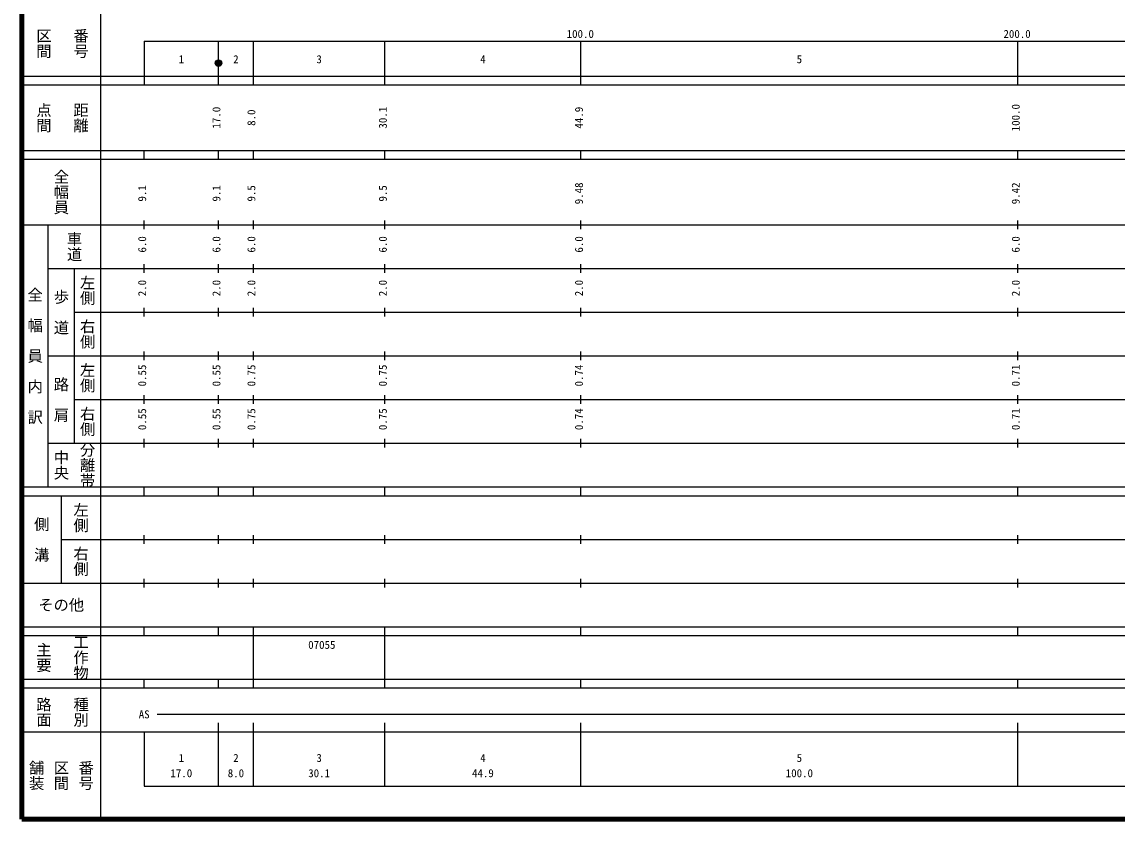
# Model space of a CAD drawing. Units: millimetres on the paper, enlarged 1000 times. Extents: x 40000 to 680000, y 20000 to 380000.
# Drawn here: x 40000 to 290746, y 20000 to 202409 of the extents above; entities that cross this region are included whole.
import ezdxf
from ezdxf.enums import TextEntityAlignment as Align

# ---------------------------------------------------------------- set-up
doc = ezdxf.new("R2010")
doc.units = ezdxf.units.MM
doc.header["$LTSCALE"] = 1000
doc.header["$PDMODE"] = 32
doc.header["$PDSIZE"] = 500
doc.layers.add('M-TTL', color=2, linetype='Continuous', lineweight=140)
doc.layers.add('M-TTL-BAND', color=7, linetype='Continuous', lineweight=25)
doc.styles.add('@ＭＳ ゴシック', font='')
doc.styles.add('ＭＳ ゴシック', font='')
doc.styles.get('@ＭＳ ゴシック').set_extended_font_data('@MS Gothic')
doc.styles.get('ＭＳ ゴシック').set_extended_font_data('MS Gothic')

msp = doc.modelspace()

# ---------------------------------------------------------------- linework, layer by layer
at = {"layer": 'M-TTL'}
for p, q in [((40000, 380000), (40000, 20000)), ((40000, 20000), (680000, 20000))]:
    msp.add_line(p, q, dxfattribs=at)
at = {"layer": 'M-TTL-BAND'}
for p, q in [((58000, 370000), (58000, 20000)), ((68000, 198000), (579000, 198000)), ((68000, 198000), (68000, 188000)), ((85000, 188000), (85000, 198000)), ((93000, 188000), (93000, 198000)), ((123100, 188000), (123100, 198000)), ((168000, 188000), (168000, 198000)), ((268000, 188000), (268000, 198000)), ((40000, 190000), (579000, 190000)), ((40000, 188000), (579000, 188000)), ((40000, 173000), (579000, 173000)), ((40000, 171000), (579000, 171000)), ((68000, 171000), (68000, 173000)), ((85000, 171000), (85000, 173000)), ((93000, 171000), (93000, 173000)), ((123100, 171000), (123100, 173000)), ((168000, 171000), (168000, 173000)), ((268000, 171000), (268000, 173000)), ((40000, 156000), (579000, 156000)), ((46000, 96000), (46000, 156000)), ((68000, 155000), (68000, 157000)), ((85000, 155000), (85000, 157000)), ((93000, 155000), (93000, 157000)), ((123100, 155000), (123100, 157000)), ((168000, 155000), (168000, 157000)), ((268000, 155000), (268000, 157000)), ((46000, 146000), (579000, 146000)), ((52000, 146000), (52000, 106000)), ((68000, 145000), (68000, 147000)), ((85000, 145000), (85000, 147000)), ((93000, 145000), (93000, 147000)), ((123100, 145000), (123100, 147000)), ((168000, 145000), (168000, 147000)), ((268000, 145000), (268000, 147000)), ((52000, 136000), (579000, 136000)), ((68000, 135000), (68000, 137000)), ((85000, 135000), (85000, 137000)), ((93000, 135000), (93000, 137000)), ((123100, 135000), (123100, 137000)), ((168000, 135000), (168000, 137000)), ((268000, 135000), (268000, 137000)), ((46000, 126000), (579000, 126000)), ((68000, 125000), (68000, 127000)), ((85000, 125000), (85000, 127000)), ((93000, 125000), (93000, 127000)), ((123100, 125000), (123100, 127000)), ((168000, 125000), (168000, 127000)), ((268000, 125000), (268000, 127000)), ((52000, 116000), (579000, 116000)), ((68000, 115000), (68000, 117000)), ((85000, 115000), (85000, 117000)), ((93000, 115000), (93000, 117000)), ((123100, 115000), (123100, 117000)), ((168000, 115000), (168000, 117000)), ((268000, 115000), (268000, 117000)), ((46000, 106000), (579000, 106000)), ((68000, 105000), (68000, 107000)), ((85000, 105000), (85000, 107000)), ((93000, 105000), (93000, 107000)), ((123100, 105000), (123100, 107000)), ((168000, 105000), (168000, 107000)), ((268000, 105000), (268000, 107000)), ((40000, 96000), (579000, 96000)), ((68000, 94000), (68000, 96000)), ((85000, 94000), (85000, 96000)), ((93000, 94000), (93000, 96000)), ((123100, 94000), (123100, 96000)), ((168000, 94000), (168000, 96000)), ((268000, 94000), (268000, 96000)), ((40000, 94000), (579000, 94000)), ((49000, 94000), (49000, 74000)), ((49000, 84000), (579000, 84000)), ((68000, 83000), (68000, 85000)), ((85000, 83000), (85000, 85000)), ((93000, 83000), (93000, 85000)), ((123100, 83000), (123100, 85000)), ((168000, 83000), (168000, 85000)), ((268000, 83000), (268000, 85000)), ((40000, 74000), (579000, 74000)), ((68000, 73000), (68000, 75000)), ((85000, 73000), (85000, 75000)), ((93000, 73000), (93000, 75000)), ((123100, 73000), (123100, 75000)), ((168000, 73000), (168000, 75000)), ((268000, 73000), (268000, 75000)), ((40000, 64000), (579000, 64000)), ((68000, 62000), (68000, 64000)), ((85000, 62000), (85000, 64000)), ((93000, 62000), (93000, 64000)), ((123100, 62000), (123100, 64000)), ((168000, 62000), (168000, 64000)), ((268000, 62000), (268000, 64000)), ((40000, 62000), (579000, 62000)), ((93000, 52000), (93000, 62000)), ((123100, 52000), (123100, 62000)), ((40000, 52000), (579000, 52000)), ((68000, 50000), (68000, 52000)), ((85000, 50000), (85000, 52000)), ((93000, 50000), (93000, 52000)), ((123100, 50000), (123100, 52000)), ((168000, 50000), (168000, 52000)), ((268000, 50000), (268000, 52000)), ((40000, 50000), (579000, 50000)), ((71000, 44000), (565000, 44000)), ((85000, 27500), (85000, 42000)), ((93000, 27500), (93000, 42000)), ((123100, 27500), (123100, 42000)), ((168000, 27500), (168000, 42000)), ((268000, 27500), (268000, 42000)), ((40000, 40000), (579000, 40000)), ((68000, 40000), (68000, 27500)), ((68000, 27500), (579000, 27500))]:
    msp.add_line(p, q, dxfattribs=at)
for radius in [750, 600, 450, 300, 150, 20]:
    msp.add_circle((85000, 193000), radius, dxfattribs=at)
msp.add_point((85000, 193000), dxfattribs=at)

# ---------------------------------------------------------------- texts
at = {"layer": 'M-TTL-BAND', "style": '@ＭＳ ゴシック'}
for s, p in [('区間', (45000, 197500)), ('番号', (53500, 197500)), ('点間', (45000, 180500)), ('距離', (53500, 180500)), ('全幅員', (49000, 163500)), ('車道', (52000, 151000)), ('左側', (55000, 141000)), ('全\u3000幅\u3000員\u3000内\u3000訳', (43000, 126000)), ('歩\u3000道', (49000, 136000)), ('右側', (55000, 131000)), ('左側', (55000, 121000)), ('路\u3000肩', (49000, 116000)), ('右側', (55000, 111000)), ('分離帯', (55000, 101000)), ('中央', (49000, 101000)), ('左側', (53500, 89000)), ('側\u3000溝', (44500, 84000)), ('右側', (53500, 79000)), ('主要', (45000, 57000)), ('工作物', (53500, 57000)), ('路面', (45000, 44500)), ('種別', (53500, 44500)), ('舗装', (43333, 30000)), ('区間', (49000, 30000)), ('番号', (54667, 30000))]:
    msp.add_text(s, height=2566, rotation=270, dxfattribs=at).set_placement(p, align=Align.MIDDLE_CENTER)
at = {"layer": 'M-TTL-BAND', "style": 'ＭＳ ゴシック'}
for s, p in [('100.0', (167844, 198195)), ('200.0', (267844, 198195)), ('1', (76500, 192405)), ('2', (89000, 192405)), ('3', (108050, 192405)), ('4', (145550, 192405)), ('5', (218000, 192405)), ('AS', (68000, 42500)), ('1', (76500, 32523)), ('2', (89000, 32523)), ('3', (108050, 32523)), ('4', (145550, 32523)), ('5', (218000, 32523)), ('17.0', (76500, 29033)), ('8.0', (89000, 29033)), ('30.1', (108050, 29033)), ('44.9', (145550, 29033)), ('100.0', (218000, 29033))]:
    msp.add_text(s, height=1833, dxfattribs=at).set_placement(p, align=Align.BOTTOM_CENTER)
for s, p in [('100.0', (269000, 180500)), ('17.0', (86000, 180500)), ('8.0', (94000, 180500)), ('30.1', (124100, 180500)), ('44.9', (169000, 180500)), ('9.48', (169000, 163174)), ('9.42', (269000, 163174)), ('9.1', (69000, 163174)), ('9.1', (86000, 163174)), ('9.5', (94000, 163174)), ('9.5', (124100, 163174)), ('6.0', (69000, 151500)), ('6.0', (86000, 151500)), ('6.0', (94000, 151500)), ('6.0', (124100, 151500)), ('6.0', (169000, 151500)), ('6.0', (269000, 151500)), ('2.0', (69000, 141500)), ('2.0', (86000, 141500)), ('2.0', (94000, 141500)), ('2.0', (124100, 141500)), ('2.0', (169000, 141500)), ('2.0', (269000, 141500)), ('0.55', (69000, 121500)), ('0.55', (86000, 121500)), ('0.75', (94000, 121500)), ('0.75', (124100, 121500)), ('0.74', (169000, 121500)), ('0.71', (269000, 121500)), ('0.55', (69000, 111500)), ('0.55', (86000, 111500)), ('0.75', (94000, 111500)), ('0.75', (124100, 111500)), ('0.74', (169000, 111500)), ('0.71', (269000, 111500))]:
    msp.add_text(s, height=1833, rotation=90, dxfattribs=at).set_placement(p, align=Align.BOTTOM_CENTER)
msp.add_text('その他', height=2566, dxfattribs=at).set_placement((49000, 69000), align=Align.MIDDLE_CENTER)
msp.add_text('07055', height=1833, dxfattribs=at).set_placement((105550, 58405), align=Align.BOTTOM_LEFT)

doc.saveas('drawing.dxf')
